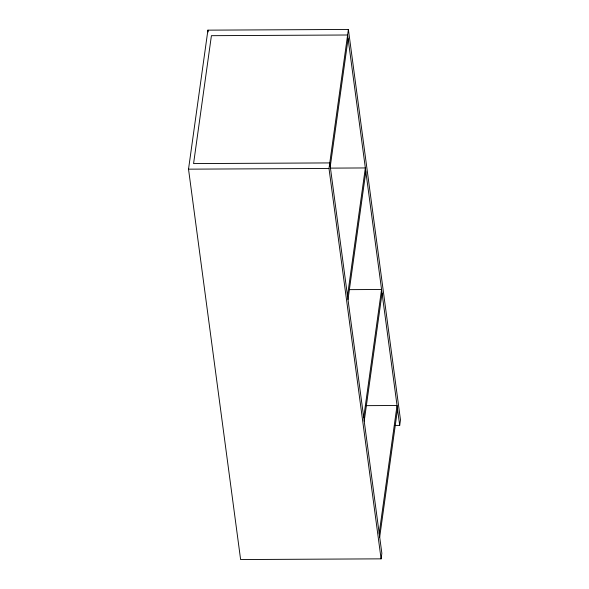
<?xml version="1.0" encoding="UTF-8"?>
<svg xmlns="http://www.w3.org/2000/svg" width="589" height="589" viewBox="0 0 589 589"><rect width="100%" height="100%" fill="white"/><g stroke="black" fill="none" stroke-linecap="round" stroke-linejoin="round"><path stroke-width="0.88" d="M399.695 425.391L347.613 35.001L211.414 35.679L193.575 163.587L329.766 162.917L381.856 553.299L381.083 558.851L240.614 559.55L188.524 169.161L207.917 30.149L348.386 29.45L400.476 419.839L399.695 425.391L394.49 425.413M381.083 558.851L328.993 168.469L348.386 29.45M330.26 166.599L348.099 38.69M347.503 295.862L365.349 167.946L330.377 168.123M347.996 299.543L365.843 171.627M363.722 417.395L381.562 289.486L349.358 289.641M364.216 421.076L382.055 293.167M379.198 533.406L397.045 405.497L365.754 405.652M379.691 537.087L397.538 409.178M188.524 169.161L328.993 168.469M207.917 30.149L208.16 31.968"/></g></svg>
